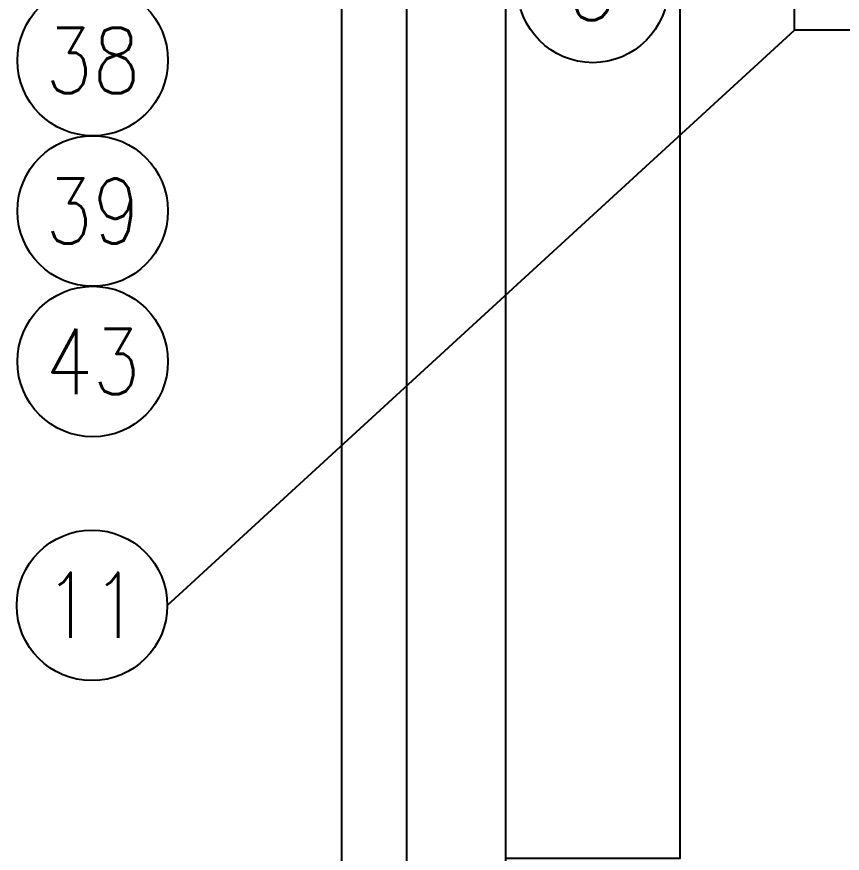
# Model space of a CAD drawing. Header units: inches. Extents: x -4 to 280, y -9 to 35.
# Drawn here: x 30.13 to 34.88, y 9.19 to 14.003 of the extents above; entities that cross this region are included whole.
import ezdxf
from ezdxf.enums import TextEntityAlignment as Align

# ---------------------------------------------------------------- set-up
doc = ezdxf.new("R2010")
doc.units = ezdxf.units.IN
doc.header["$LTSCALE"] = 0.5
doc.header["$MEASUREMENT"] = 0
doc.linetypes.add('DOT', pattern=[0.25, 0, -0.25])
doc.layers.add('1', color=7, linetype='Continuous')
doc.layers.add('MODEL', color=7, linetype='Continuous')
doc.layers.add('G-Anno-Std-Note', color=151, linetype='Continuous', lineweight=25)
doc.layers.add('G-Anno-Std-Note @ 4', color=151, linetype='Continuous', lineweight=25)
doc.styles.add('Note', font='romans.shx', dxfattribs={"width": 0.75})

# ---------------------------------------------------------------- blocks, each defined once
blk = doc.blocks.new('UK END_STOP')
at = {"layer": '1', "color": 7}
for p, q in [((0, 1.0909), (0.3728, 1.0909)), ((0, -1.0909), (0, 1.0909)), ((0.3728, 1.0909), (0.3728, -1.0909)), ((0.3728, 0.4179), (0, 0.4179)), ((0.104, 0.2904), (0, 0.2631)), ((0.3728, 0.2904), (0.104, 0.2904)), ((0.0392, 0.1389), (0.0392, 0.2354)), ((0.3335, 0.2354), (0.3335, 0.1389)), ((0.0392, 0.155), (0, 0.155)), ((0.3335, 0.155), (0.3728, 0.155)), ((0.0392, 0.1389), (0.3335, 0.1389)), ((0.104, 0.1138), (0.2688, 0.1138)), ((0.104, -0.051), (0.104, 0.1138)), ((0.2688, 0.1138), (0.2688, -0.051)), ((0.0392, -0.0922), (0, -0.0922)), ((0.3335, -0.0761), (0.0392, -0.0761)), ((0.0392, -0.1726), (0.0392, -0.0761)), ((0.2688, -0.051), (0.104, -0.051)), ((0.3335, -0.0761), (0.3335, -0.1726)), ((0.3335, -0.0922), (0.3728, -0.0922)), ((0.2688, -0.2276), (0, -0.2276)), ((0.3728, -0.2003), (0.2688, -0.2276)), ((0.3728, -0.3551), (0, -0.3551)), ((0.3728, -1.0909), (0, -1.0909))]:
    blk.add_line(p, q, dxfattribs=at)
at = {"layer": '1', "color": 7, "linetype": 'DOT'}
blk.add_point((0, 0.7142), dxfattribs=at)
blk = doc.blocks.new('Anno_Circle')
at = {"color": 0, "linetype": 'ByBlock', "lineweight": -2}
blk.add_circle((0, 0), 1.155, dxfattribs=at)
at = {"color": 0, "linetype": 'ByBlock', "lineweight": -2, "style": 'Note', "width": 0.85}
blk.add_attdef('ID', text='', height=1, dxfattribs=at).set_placement((0, 0), align=Align.MIDDLE)

msp = doc.modelspace()

# ---------------------------------------------------------------- linework, layer by layer
msp.add_lwpolyline([(32.94421, 19.18297), (33.94421, 19.18297), (33.94421, 9.1609), (32.94421, 9.1609)], close=True)
at = {"layer": 'G-Anno-Std-Note'}
msp.add_line((30.99597, 10.61651), (34.60494, 13.92555), dxfattribs=at)
at = {"layer": 'MODEL'}
for p, q in [((32, 0.00013), (32, 29.99987)), ((32.375, 0.50013), (32.375, 29.49987)), ((32.94421, 1.48415), (32.94421, 28.68415))]:
    msp.add_line(p, q, dxfattribs=at)

# ---------------------------------------------------------------- block references
msp.add_blockref('UK END_STOP', (34.60494, 15.01644))
at = {"layer": 'G-Anno-Std-Note @ 4', "xscale": 0.375, "yscale": 0.375, "zscale": 0.375}
for p, values in [((33.44421, 14.17193), {'ID': '5'}), ((30.56693, 13.75153), {'ID': '38'}), ((30.56693, 12.88539), {'ID': '39'}), ((30.56693, 12.01926), {'ID': '43'}), ((30.5629, 10.61651), {'ID': '11'})]:
    msp.add_blockref('Anno_Circle', p, dxfattribs=at).add_auto_attribs(values)

doc.saveas('drawing.dxf')
